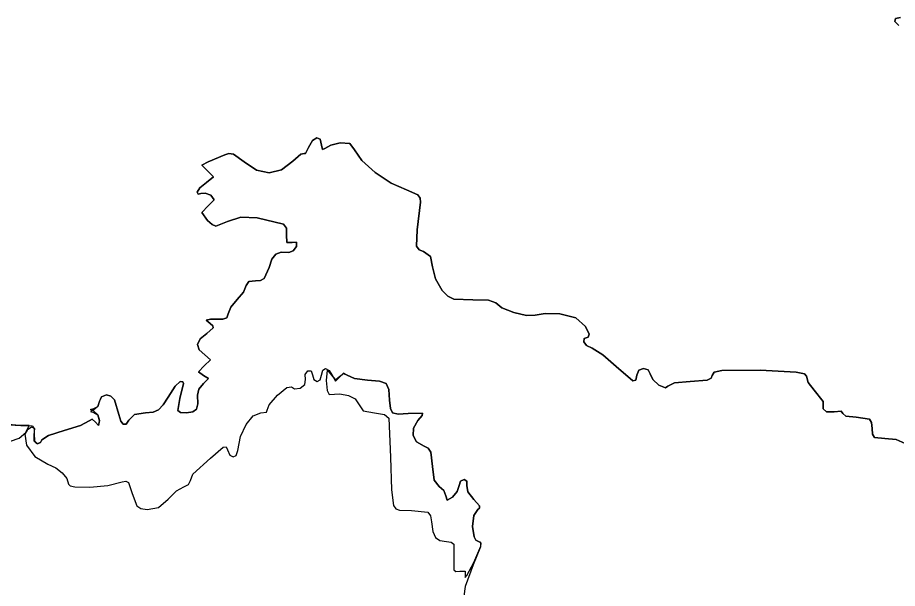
# Model space of a CAD drawing. Extents: x 0 to 397, y 0 to 706.
# Drawn here: x 139.5 to 209.4, y 451.7 to 497.1 of the extents above; entities that cross this region are included whole.
import ezdxf

# ---------------------------------------------------------------- set-up
doc = ezdxf.new("R2010")
doc.units = 0

msp = doc.modelspace()

# ---------------------------------------------------------------- linework, layer by layer
at = {"layer": 'Layer 1', "color": 7}
for points in [[(209.543914, 496.441693), (209.239776, 496.755274), (209.280257, 496.978566), (209.688774, 497.063646)], [(209.688774, 497.063646), (209.280257, 496.978566), (209.239776, 496.755274), (209.543914, 496.441693)], [(138.865151, 464.715182), (139.787577, 464.66522), (140.723894, 464.621652), (140.857205, 464.398024), (140.85085, 463.986475), (140.893845, 463.428865), (141.115433, 463.196958), (141.36154, 463.290224), (141.463978, 463.514458), (141.982385, 463.863223), (143.228926, 464.255645), (144.539938, 464.658914), (145.213303, 465.033873), (145.455264, 465.165547), (145.73612, 464.910401), (145.978699, 464.649036), (146.0448, 465.019762), (145.919035, 465.487105), (145.609119, 465.785643), (145.344536, 465.933457), (145.609119, 465.991313), (145.920622, 466.166379), (146.050092, 466.548349), (146.208754, 466.922073), (146.590195, 467.077516), (146.95069, 466.98489), (147.234721, 466.701366), (147.595612, 465.527762), (147.735147, 465.010193), (147.938777, 464.748476), (148.165029, 464.766159), (148.37243, 465.08679), (148.828924, 465.514842), (149.711928, 465.666404), (150.299507, 465.717149), (150.741466, 465.904617), (151.114038, 466.28166), (151.493457, 466.901127), (152.050405, 467.77315), (152.455482, 468.13585), (152.660782, 468.123723), (152.726283, 467.993063), (152.42479, 466.810463), (152.275036, 465.838516), (152.491168, 465.695194), (152.953957, 465.666404), (153.460629, 465.73212), (153.756395, 465.95771), (153.867812, 466.38584), (153.821439, 467.059172), (153.937503, 467.542742), (154.319208, 467.987683), (154.708763, 468.375651), (154.296631, 468.632914), (153.902489, 468.906935), (154.374594, 469.380451), (154.857459, 469.878353), (154.428569, 470.270157), (153.971325, 470.664524), (153.843223, 471.090145), (154.042807, 471.529988), (154.568622, 471.967019), (155.079401, 472.408168), (155.045716, 472.576719), (154.833206, 472.75195), (154.52964, 473.014858), (154.869542, 473.111078), (155.839681, 473.1012), (156.151184, 473.204476), (156.280654, 473.533706), (156.487911, 474.067415), (156.98621, 474.662243), (157.484509, 475.251294), (157.691766, 475.771024), (157.907137, 476.084688), (158.453766, 476.157316), (158.836679, 476.170694), (159.120473, 476.330486), (159.522331, 477.219883), (159.750341, 477.874149), (160.045986, 478.257712), (160.472004, 478.417901), (161.091135, 478.402043), (161.432624, 478.520091), (161.690505, 478.871237), (161.710833, 479.214182), (161.346193, 479.180624), (160.942262, 479.201393), (160.898165, 479.815624), (160.91086, 480.338419), (160.663436, 480.656823), (158.573711, 481.146655), (157.268565, 481.209318), (156.204454, 480.851027), (155.297594, 480.491458), (154.985204, 480.613696), (154.616953, 480.946278), (154.174217, 481.568181), (154.691389, 482.106212), (155.169315, 482.589341), (154.884711, 482.943354), (154.44149, 483.114892), (154.092725, 483.084818), (153.89389, 483.046762), (153.811208, 483.199471), (154.028563, 483.53924), (154.550983, 483.950182), (155.097922, 484.414791), (154.639178, 484.892099), (154.174834, 485.336732), (154.693153, 485.599067), (156.00337, 486.148342), (156.335875, 486.253376), (156.683791, 486.203596), (157.554183, 485.593422), (158.532149, 484.939956), (159.53803, 484.732115), (160.516658, 484.969038), (161.412868, 485.649867), (162.030318, 486.216252), (162.300105, 486.267228), (162.409731, 486.277062), (162.641594, 486.744889), (162.964728, 487.293002), (163.30711, 487.515048), (163.579906, 487.396112), (163.694284, 486.921278), (163.772733, 486.583185), (163.958867, 486.658106), (164.418008, 486.939843), (165.157607, 487.120245), (165.929529, 487.047749), (166.311191, 486.555095), (166.881578, 485.713356), (167.950109, 484.756985), (169.229117, 483.907242), (170.430932, 483.385385), (171.341364, 482.987186), (171.523331, 482.723992), (171.551708, 482.392667), (171.282186, 480.186746), (171.246114, 478.891434), (171.43409, 478.619585), (171.797947, 478.469776), (172.342372, 478.090363), (172.508442, 477.269625), (172.730472, 476.297678), (173.264445, 475.385791), (173.716073, 474.941704), (174.189826, 474.695095), (175.717663, 474.637549), (176.950755, 474.620351), (177.531648, 474.408948), (178.016624, 473.998877), (178.958503, 473.618637), (179.972679, 473.388284), (180.674547, 473.427873), (181.446602, 473.55452), (182.633523, 473.515009), (183.902245, 473.198523), (184.670111, 472.510297), (184.955861, 471.912338), (184.863786, 471.66363), (184.548083, 471.558601), (184.522561, 471.310499), (184.749585, 471.019799), (185.191517, 470.786977), (186.035273, 470.275316), (187.096518, 469.352229), (188.421464, 468.21011), (188.669434, 468.252884), (188.73623, 468.665017), (188.891673, 469.038741), (189.265397, 469.194184), (189.639121, 469.063656), (189.794564, 468.750036), (190.001821, 468.306683), (190.50012, 467.864916), (191.009796, 467.645577), (191.205676, 467.78025), (191.723819, 468.03134), (192.969566, 468.13585), (194.333185, 468.248959), (194.638476, 468.403294), (194.733456, 468.634325), (194.894885, 468.878938), (195.481698, 469.018545), (198.546633, 469.049545), (201.401754, 468.890883), (202.05888, 468.753079), (202.228577, 468.572942), (202.349889, 468.08161), (202.825478, 467.452166), (203.552906, 466.548349), (203.552906, 465.977907), (203.79888, 465.742339), (204.424268, 465.750718), (204.984788, 465.779734), (205.10901, 465.615604), (205.346077, 465.402306), (206.177927, 465.313626), (207.220562, 465.163122), (207.392861, 464.894675), (207.433464, 464.426037), (207.469789, 463.968638), (207.615586, 463.710338), (208.45652, 463.616411), (209.347549, 463.531965), (210.052841, 463.219183)], [(210.052841, 463.219183), (209.347549, 463.531965), (208.45652, 463.616411), (207.615586, 463.710338), (207.469789, 463.968638), (207.433464, 464.426037), (207.392861, 464.894675), (207.220562, 465.163122), (206.177927, 465.313626), (205.346077, 465.402306), (205.10901, 465.615604), (204.984788, 465.779734), (204.424268, 465.750718), (203.79888, 465.742339), (203.552906, 465.977907), (203.552906, 466.548349), (202.825478, 467.452166), (202.349889, 468.08161), (202.228577, 468.572942), (202.05888, 468.753079), (201.401754, 468.890883), (198.546633, 469.049545), (195.481698, 469.018545), (194.894885, 468.878938), (194.733456, 468.634325), (194.638476, 468.403294), (194.333185, 468.248959), (192.969566, 468.13585), (191.723819, 468.03134), (191.205676, 467.78025), (191.009796, 467.645577), (190.50012, 467.864916), (190.001821, 468.306683), (189.794564, 468.750036), (189.639121, 469.063656), (189.265397, 469.194184), (188.891673, 469.038741), (188.73623, 468.665017), (188.669434, 468.252884), (188.421464, 468.21011), (187.096518, 469.352229), (186.035273, 470.275316), (185.191517, 470.786977), (184.749585, 471.019799), (184.522561, 471.310499), (184.548083, 471.558601), (184.863786, 471.66363), (184.955861, 471.912338), (184.670111, 472.510297), (183.902245, 473.198523), (182.633523, 473.515009), (181.446602, 473.55452), (180.674547, 473.427873), (179.972679, 473.388284), (178.958503, 473.618637), (178.016624, 473.998877), (177.531648, 474.408948), (176.950755, 474.620351), (175.717663, 474.637549), (174.189826, 474.695095), (173.716073, 474.941704), (173.264445, 475.385791), (172.730472, 476.297678), (172.508442, 477.269625), (172.342372, 478.090363), (171.797947, 478.469776), (171.43409, 478.619585), (171.246114, 478.891434), (171.282186, 480.186746), (171.551708, 482.392667), (171.523331, 482.723992), (171.341364, 482.987186), (170.430932, 483.385385), (169.229117, 483.907242), (167.950109, 484.756985), (166.881578, 485.713356), (166.311191, 486.555095), (165.929529, 487.047749), (165.157607, 487.120245), (164.418008, 486.939843), (163.958867, 486.658106), (163.772733, 486.583185), (163.694284, 486.921278), (163.579906, 487.396112), (163.30711, 487.515048), (162.964728, 487.293002), (162.641594, 486.744889)], [(162.641594, 486.744889), (162.409731, 486.277062), (162.300105, 486.267228), (162.030318, 486.216252), (161.412868, 485.649867), (160.516658, 484.969038), (159.53803, 484.732115), (158.532149, 484.939956), (157.554183, 485.593422), (156.683791, 486.203596), (156.335875, 486.253376), (156.00337, 486.148342), (154.693153, 485.599067), (154.174834, 485.336732), (154.639178, 484.892099), (155.097922, 484.414791), (154.550983, 483.950182), (154.028563, 483.53924), (153.811208, 483.199471), (153.89389, 483.046762), (154.092725, 483.084818), (154.44149, 483.114892), (154.884711, 482.943354), (155.169315, 482.589341), (154.691389, 482.106212), (154.174217, 481.568181), (154.616953, 480.946278), (154.985204, 480.613696), (155.297594, 480.491458), (156.204454, 480.851027), (157.268565, 481.209318), (158.573711, 481.146655), (160.663436, 480.656823), (160.91086, 480.338419), (160.898165, 479.815624), (160.942262, 479.201393), (161.346193, 479.180624), (161.710833, 479.214182), (161.690505, 478.871237), (161.432624, 478.520091), (161.091135, 478.402043), (160.472004, 478.417901), (160.045986, 478.257712), (159.750341, 477.874149), (159.522331, 477.219883), (159.120473, 476.330486), (158.836679, 476.170694), (158.453766, 476.157316), (157.907137, 476.084688), (157.691766, 475.771024), (157.484509, 475.251294), (156.98621, 474.662243), (156.487911, 474.067415), (156.280654, 473.533706), (156.151184, 473.204476), (155.839681, 473.1012), (154.869542, 473.111078), (154.52964, 473.014858), (154.833206, 472.75195), (155.045716, 472.576719), (155.079401, 472.408168), (154.568622, 471.967019), (154.042807, 471.529988), (153.843223, 471.090145), (153.971325, 470.664524), (154.428569, 470.270157), (154.857459, 469.878353), (154.374594, 469.380451), (153.902489, 468.906935), (154.296631, 468.632914), (154.708763, 468.375651), (154.319208, 467.987683), (153.937503, 467.542742), (153.821439, 467.059172), (153.867812, 466.38584), (153.756395, 465.95771), (153.460629, 465.73212), (152.953957, 465.666404), (152.491168, 465.695194), (152.275036, 465.838516), (152.42479, 466.810463), (152.726283, 467.993063), (152.660782, 468.123723), (152.455482, 468.13585), (152.050405, 467.77315), (151.493457, 466.901127), (151.114038, 466.28166), (150.741466, 465.904617), (150.299507, 465.717149), (149.711928, 465.666404), (148.828924, 465.514842), (148.37243, 465.08679), (148.165029, 464.766159), (147.938777, 464.748476), (147.735147, 465.010193), (147.595612, 465.527762), (147.234721, 466.701366), (146.95069, 466.98489), (146.590195, 467.077516), (146.208754, 466.930628), (146.050092, 466.57763), (145.920622, 466.172508), (145.609119, 465.899943), (145.344536, 465.752129), (145.609119, 465.694273), (145.919035, 465.493234), (146.0448, 465.049042), (145.977376, 464.659576), (145.73612, 464.910401), (145.455264, 465.165547), (145.213303, 465.033873), (144.539938, 464.658914), (143.228926, 464.255645), (141.982385, 463.863223), (141.463978, 463.514458), (141.348311, 463.290224), (141.069925, 463.196958), (140.843618, 463.405141), (140.866019, 463.922622), (140.89799, 464.422641), (140.642358, 464.510703), (140.294954, 464.292148), (140.125979, 463.955993), (140.257301, 463.08107), (140.904296, 462.186304), (141.934937, 461.572063), (142.568763, 461.287156), (143.092622, 460.894332), (143.449065, 460.448261), (143.580646, 460.003612), (143.71736, 459.864009), (144.087577, 459.775133), (145.288973, 459.739998), (146.705741, 459.879092), (147.858785, 460.173298), (148.147043, 460.235629), (148.359333, 460.119764), (148.654299, 459.238083), (149.01744, 458.272133), (149.342431, 458.068343), (149.82905, 457.980077), (150.726782, 458.136754), (151.503334, 458.803814), (152.167527, 459.463949), (152.752874, 459.783831), (153.126598, 459.965644), (153.282041, 460.294301), (153.45843, 460.780429), (154.869542, 462.068774), (155.874342, 462.93114), (156.106205, 462.949341), (156.218212, 462.721413), (156.396845, 462.305543), (156.655348, 462.153793), (156.898308, 462.272448), (157.030307, 462.667791), (157.257766, 463.774202), (157.695338, 464.7341), (158.259182, 465.410497), (158.865458, 465.666404), (159.3089, 465.722848), (159.380867, 465.858668), (159.539044, 466.288175), (160.189081, 467.051058), (160.927666, 467.660217), (161.299274, 467.72063), (161.549967, 467.553414), (161.997774, 467.615855), (162.360871, 467.91166), (162.408055, 468.305889), (162.392797, 468.702059), (162.606669, 469.002978), (162.872708, 469.005801), (162.983436, 468.685831), (163.087065, 468.297466), (163.336214, 468.13585), (163.585363, 468.291293), (163.688992, 468.665017), (163.783542, 469.062256), (164.013063, 469.176721), (164.29636, 469.015756), (164.55224, 468.5867), (164.803153, 468.180256), (165.119154, 468.498506), (165.434582, 468.78721), (165.717466, 468.665017), (166.303694, 468.396553), (167.341303, 468.246622), (168.301763, 468.17287), (168.81124, 467.97807), (169.025046, 467.522523), (169.09849, 466.66653), (169.158374, 466.001086), (169.337585, 465.664949), (169.76405, 465.566342), (170.565694, 465.613487), (171.703535, 465.627113), (171.679177, 465.435836), (171.350977, 465.04622), (170.98588, 464.437155), (170.956175, 463.847437), (171.244962, 463.34814), (171.835342, 463.010338), (172.157059, 462.839594), (172.364376, 462.542908), (172.508442, 461.398143), (172.64285, 460.303296), (173.037609, 459.796884), (173.411333, 459.496317), (173.566776, 459.059225), (173.669831, 458.714164), (174.095943, 458.963622), (174.469667, 459.416589), (174.62511, 459.888606), (174.739807, 460.231947), (175.015635, 460.374734), (175.237621, 460.234505), (175.223069, 459.897425), (175.31435, 459.371301), (175.791394, 458.77665), (176.242377, 458.260227), (176.250827, 458.092883), (176.113128, 457.989602), (175.779361, 457.505447), (175.681371, 456.637051), (175.811254, 455.80649), (175.959178, 455.537297), (176.161105, 455.435842), (176.334964, 455.336607), (176.328278, 455.016874), (175.743769, 453.583757), (175.102904, 451.85347), (174.897807, 450.332203)], [(164.052353, 468.224044), (164.122733, 467.426458), (164.306354, 467.119144), (165.142801, 467.168836), (165.842261, 467.049161), (166.350559, 466.777682), (166.613522, 466.37196), (167.003826, 465.826565), (167.889167, 465.666404), (168.678419, 465.538654), (169.028993, 465.225432), (169.156698, 462.138624), (169.239667, 459.533469), (169.415108, 458.294226), (169.600055, 458.029932), (169.883178, 457.918848), (170.844035, 457.905288), (172.125369, 457.75937), (172.346159, 457.484253), (172.430125, 456.991946), (172.540688, 456.225525), (172.747625, 455.748756), (173.094792, 455.504557), (173.626043, 455.435842), (173.996107, 455.391282), (174.194721, 455.212181), (174.202482, 454.177836), (174.195956, 453.181855), (174.360339, 453.045848), (174.666738, 453.079638), (175.095628, 453.068569), (175.102771, 452.661949), (175.102419, 452.569967), (175.230918, 452.746307), (175.785044, 453.760147), (176.340934, 455.058105), (176.340173, 455.346556), (176.162869, 455.435842), (175.960403, 455.537283), (175.811949, 455.806441), (175.681195, 456.636919), (175.778843, 457.505298), (176.113128, 457.989602), (176.250827, 458.092883), (176.242377, 458.260227), (175.791394, 458.77665), (175.31435, 459.371301), (175.223069, 459.897425), (175.237621, 460.234505), (175.015635, 460.374734), (174.739807, 460.231947), (174.62511, 459.888606), (174.469667, 459.416589), (174.095943, 458.963622), (173.669831, 458.714164), (173.566776, 459.059225), (173.411333, 459.496317), (173.037609, 459.796884), (172.64285, 460.303296), (172.508442, 461.398143), (172.364376, 462.542908), (172.157059, 462.839594), (171.835342, 463.010338), (171.244962, 463.34814), (170.956175, 463.847437), (170.98588, 464.437155), (171.350977, 465.04622), (171.679177, 465.435836), (171.703535, 465.627113), (170.565694, 465.613487), (169.76405, 465.566342), (169.337585, 465.664949), (169.158374, 466.001086), (169.09849, 466.66653), (169.025046, 467.522523), (168.81124, 467.97807), (168.301763, 468.17287), (167.341303, 468.246622), (166.303694, 468.396553), (165.717466, 468.665017), (165.440535, 468.798588), (165.141379, 468.534489), (164.815589, 468.275947), (164.446406, 468.710878), (164.128068, 469.056292), (164.052353, 468.224044)], [(138.980774, 463.394778), (139.666806, 463.645934), (140.202091, 464.101481), (140.459266, 464.651153), (139.665516, 464.662398), (138.843808, 464.721179)]]:
    msp.add_lwpolyline(points, dxfattribs=at)

doc.saveas('drawing.dxf')
